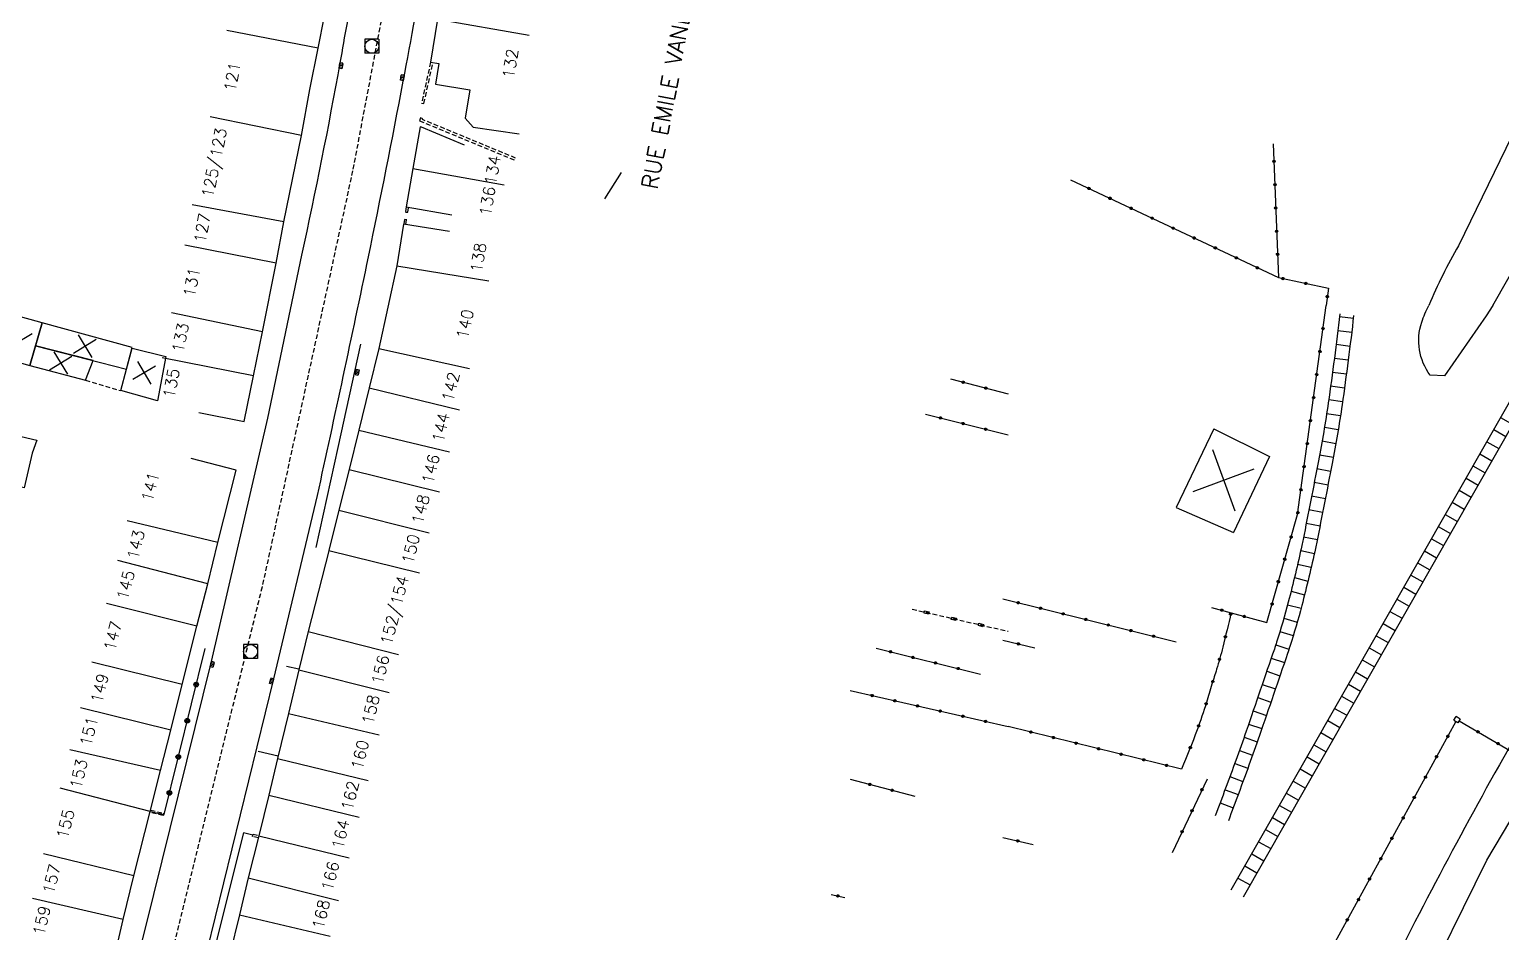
# Model space of a CAD drawing. Header units: millimetres. Extents: x 114000 to 115000, y 124000 to 125000.
# Drawn here: x 114412.4 to 114570.6, y 124432.6 to 124529.7 of the extents above; entities that cross this region are included whole.
import ezdxf
from ezdxf.enums import TextEntityAlignment as Align

# ---------------------------------------------------------------- set-up
doc = ezdxf.new("R2010")
doc.units = ezdxf.units.MM
doc.linetypes.add('DASHED', pattern=[0.75, 0.5, -0.25])
doc.layers.get('0').update_dxf_attribs({"linetype": 'CONTINUOUS'})
for name, color, linetype in [('W0001', 6, 'DASHED'), ('W0008', 7, 'CONTINUOUS'), ('W0100', 7, 'CONTINUOUS'), ('W0112', 1, 'DASHED'), ('W0211', 2, 'CONTINUOUS'), ('W0322', 7, 'CONTINUOUS'), ('W0334', 7, 'CONTINUOUS'), ('W0400', 7, 'CONTINUOUS'), ('W0420', 7, 'CONTINUOUS'), ('W0700', 7, 'CONTINUOUS'), ('W0989', 7, 'CONTINUOUS'), ('W0991', 7, 'CONTINUOUS'), ('W1102', 7, 'CONTINUOUS')]:
    doc.layers.add(name, color=color, linetype=linetype)
doc.styles.get("Standard").update_dxf_attribs({"font": 'romans.shx', "width": 0.85})

# ---------------------------------------------------------------- blocks, each defined once
blk = doc.blocks.new('t322o')
at = {"color": 0, "linetype": 'Continuous'}
for radius in [0.25, 0.15]:
    blk.add_circle((0, 0), radius, dxfattribs=at)
blk = doc.blocks.new('T400')
for p, q in [((-0.15, 0.3), (0.15, 0.3)), ((-0.15, -0.25), (-0.15, 0.3)), ((-0.15, 0.15), (0.15, 0.15)), ((-0.15, 0), (0.15, 0)), ((0.15, 0.3), (0.15, -0.25)), ((-0.15, -0.15), (0.15, -0.15)), ((-0.15, -0.25), (-0.15, -0.3)), ((-0.15, -0.3), (0.15, -0.3)), ((0.15, -0.3), (0.15, -0.25))]:
    blk.add_line(p, q)
blk = doc.blocks.new('T420')
for p, q in [((0.75, 0.75), (-0.75, 0.75)), ((-0.75, 0.75), (-0.75, -0.75)), ((0.75, 0.75), (0.75, -0.75)), ((0.75, -0.75), (-0.75, -0.75))]:
    blk.add_line(p, q)
blk.add_ellipse((0, 0), major_axis=(-0.53, 0.53), ratio=1, start_param=3.926991, end_param=10.210176)

msp = doc.modelspace()

# ---------------------------------------------------------------- linework, layer by layer
at = {"layer": 'W0001'}
msp.add_lwpolyline([(114453.09, 124545.57), (114450.73, 124533.56), (114447.12, 124514.47), (114437.39, 124469.73), (114417.17, 124387.71), (114400.42, 124320), (114386.02, 124261.71), (114376.65, 124223.45), (114373.34, 124206.34), (114371.35, 124192.62), (114370.13, 124180.98), (114369.18, 124163.57), (114369.09, 124151.25), (114370.03, 124127.12), (114370.16, 124099.29), (114369.37, 124069.17), (114368.57, 124046.04), (114367.88, 124021.42), (114367.42, 124001.23), (114367.38, 124000)], dxfattribs=at)
at = {"layer": 'W0008', "flags": 128}
for points in [[(114456.74, 124546.23), (114455, 124537.75, -0.0051), (114452.53, 124524.11, -0.004), (114448.79, 124505.21, -0.0027), (114443.3, 124479.55), (114438.62, 124459.84), (114431.44, 124430.6)], [(114415.99, 124397.48), (114425.76, 124436.66), (114431.97, 124461.71), (114438, 124487.89), (114441.68, 124505.4, 0.008), (114445.8, 124526.09, -0.0098), (114447.39, 124534.64, 0.0565), (114448.11, 124539.48, 0.1449), (114447.36, 124542.45, 0.1483), (114446.1, 124543.52, 0.1288), (114445.43, 124543.64), (114437.11, 124542.56)]]:
    msp.add_lwpolyline(points, format="xyb", dxfattribs=at)
at = {"layer": 'W0008'}
for points in [[(114601.97, 124500, 0.034117), (114586.24, 124478.55), (114571.29, 124452.26, 0.014617), (114556.98, 124425.16, 0.021137), (114539.14, 124384.6, 0.038018), (114520.41, 124339.97), (114517.27, 124324.86)], [(114521.46, 124329.24), (114523.14, 124336.67), (114525.08, 124342.96), (114530.95, 124359.48), (114536.98, 124374.4, 0.021126), (114553.72, 124409.35), (114561.53, 124425.16), (114568.99, 124440.34), (114574.85, 124450.16), (114580.48, 124460.41), (114588.15, 124472.57, -0.077865), (114606.07, 124500)]]:
    msp.add_lwpolyline(points, format="xyb", dxfattribs=at)
at = {"layer": 'W0100', "flags": 128}
for points in [[(114463.82, 124545.64), (114458.89, 124546.45), (114457.32, 124536.92), (114456.24, 124530.79), (114455.5, 124526.15), (114456.38, 124526.01), (114456.02, 124523.78), (114459.71, 124523.18), (114459.21, 124520.14), (114460.07, 124519.16), (114465.02, 124518.44)], [(114430.58, 124488.5), (114435.48, 124487.53), (114436.46, 124492.44), (114437.43, 124497.15), (114438.89, 124504.53), (114439.72, 124508.98), (114441.61, 124518.27), (114442.52, 124523.21), (114443.43, 124527.66), (114444.09, 124531.09), (114445.19, 124536.36), (114446.28, 124541.45), (114445.08, 124543.09), (114437.17, 124542.1)], [(114459.14, 124517.24), (114454.53, 124519.16), (114454.38, 124519.2), (114453.58, 124514.71), (114452.87, 124510.59), (114457.8, 124509.74)], [(114457.54, 124507.95), (114452.6, 124508.75), (114451.88, 124504.25), (114449.92, 124495.38), (114448.89, 124491.13), (114447.8, 124486.59), (114446.75, 124482.35), (114445.64, 124478), (114444.58, 124473.64)], [(114409.64, 124402.64), (114414.48, 124401.37), (114415.42, 124404.97), (114416.59, 124410.02), (114417.63, 124414.07), (114418.54, 124418.04), (114419.57, 124421.91), (114420.49, 124425.91), (114421.52, 124429.91), (114422.46, 124433.96), (114423.61, 124438.66), (114425.38, 124445.6), (114426.49, 124449.98), (114427.57, 124454.32), (114428.8, 124459.23), (114430.38, 124465.51), (114431.56, 124470.06), (114432.63, 124474.52), (114434.61, 124482.29), (114429.76, 124483.53)], [(114444.56, 124473.6), (114442.36, 124464.95), (114441.33, 124460.81), (114440.24, 124456.11), (114439.06, 124451.27), (114438.11, 124447.33), (114437.04, 124442.96), (114435.91, 124438.46), (114434.98, 124434.48), (114433.93, 124430.26)]]:
    msp.add_lwpolyline(points, dxfattribs=at)
at = {"layer": 'W0100'}
for points in [[(114474.22, 124511.45), (114476.01, 124514.28)], [(114409.78, 124494.29), (114412.43, 124493.55), (114413.77, 124498.13), (114410.79, 124498.95), (114409.78, 124494.29)], [(114413.77, 124498.13), (114413.05, 124495.65), (114422.82, 124493.16), (114423.44, 124495.49), (114413.77, 124498.13)], [(114413.05, 124495.65), (114412.43, 124493.55), (114418.4, 124491.97), (114419.24, 124494.07), (114413.05, 124495.65)], [(114422.21, 124490.84), (114422.82, 124493.16), (114423.42, 124495.42), (114427.06, 124494.5), (114426.15, 124489.74), (114422.21, 124490.84)], [(114539.65, 124486.74), (114535.63, 124478.29)], [(114539.65, 124486.74), (114545.66, 124483.75)], [(114408.92, 124481.05), (114410.27, 124486.19), (114413.18, 124485.51), (114412.67, 124484.12), (114411.81, 124480.37), (114408.92, 124481.05)], [(114545.66, 124483.75), (114541.79, 124475.57)], [(114535.63, 124478.29), (114541.79, 124475.57)]]:
    msp.add_lwpolyline(points, dxfattribs=at)
at = {"layer": 'W0112'}
for p, q in [((114508.53, 124466.91), (114508.59, 124467.16)), ((114509.02, 124466.8), (114508.53, 124466.91)), ((114508.59, 124467.16), (114509.07, 124467.05)), ((114509.07, 124467.05), (114509.02, 124466.8)), ((114511.45, 124466.24), (114511.51, 124466.49)), ((114511.94, 124466.13), (114511.45, 124466.24)), ((114511.51, 124466.49), (114512, 124466.38)), ((114512, 124466.38), (114511.94, 124466.13)), ((114514.38, 124465.57), (114514.43, 124465.82)), ((114514.43, 124465.82), (114514.92, 124465.7)), ((114514.92, 124465.7), (114514.86, 124465.46)), ((114514.86, 124465.46), (114514.38, 124465.57)), ((114565.46, 124455.39), (114565.72, 124455.82)), ((114565.89, 124455.13), (114565.46, 124455.39)), ((114565.72, 124455.82), (114566.15, 124455.56)), ((114566.15, 124455.56), (114565.89, 124455.13))]:
    msp.add_line(p, q, dxfattribs=at)
for points in [[(114455.5, 124526.15), (114454.54, 124521.76), (114454.79, 124521.7), (114455.75, 124526.11)], [(114464.64, 124515.85), (114454.63, 124519.98), (114454.66, 124520.06), (114454.43, 124520.16), (114454.31, 124519.85), (114464.6, 124515.59)], [(114452.87, 124510.59), (114452.81, 124510.04), (114453.06, 124510.01), (114453.12, 124510.54)], [(114452.85, 124508.71), (114452.93, 124509.22), (114452.68, 124509.25), (114452.61, 124508.75)], [(114418.4, 124491.97), (114422.21, 124490.84)], [(114507.25, 124467.34), (114517.57, 124464.97)], [(114425.42, 124445.74), (114426.81, 124445.41), (114426.75, 124445.17), (114425.36, 124445.49)], [(114436.99, 124442.76), (114436.37, 124442.91), (114436.43, 124443.16), (114437.05, 124443)]]:
    msp.add_lwpolyline(points, dxfattribs=at)
at = {"layer": 'W0211'}
msp.add_lwpolyline([(114569.65, 124500), (114587.66, 124531.63)], dxfattribs=at)
for points in [[(114576.77, 124528.66), (114565.96, 124506.42, 0.033085), (114562.78, 124500)], [(114569.65, 124500), (114568.92, 124498.88), (114564.46, 124492.42), (114562.93, 124492.49, -0.247984), (114562.01, 124498.19, -0.042136), (114562.78, 124500)]]:
    msp.add_lwpolyline(points, format="xyb", dxfattribs=at)
at = {"layer": 'W0322'}
for points in [[(114546.06, 124517.36), (114546.61, 124502.99)], [(114524.25, 124513.52), (114546.61, 124502.99)], [(114546.61, 124502.99), (114551.98, 124501.86)], [(114551.98, 124501.86), (114551.73, 124500)], [(114548.67, 124477.51), (114551.73, 124500)], [(114511.38, 124492.1), (114517.57, 124490.48)], [(114508.68, 124488.3), (114517.57, 124486.08)], [(114545.35, 124465.91), (114548.67, 124477.51)], [(114517, 124468.44), (114535.61, 124463.84)], [(114539.41, 124467.53), (114545.35, 124465.91)], [(114503.38, 124463.15), (114514.61, 124460.35)], [(114517, 124464.01), (114520.43, 124463.17)], [(114500.57, 124458.59), (114517.57, 124454.73)], [(114536.2, 124450.14), (114517.57, 124454.73)], [(114565.68, 124455.26), (114549.21, 124425.16)], [(114566.02, 124455.35), (114576.67, 124449.1)], [(114500.57, 124449.05), (114507.52, 124447.24)], [(114538.94, 124449.08), (114535.18, 124441.15)], [(114517, 124442.8), (114520.26, 124442.03)], [(114498.55, 124436.68), (114500, 124436.35)]]:
    msp.add_lwpolyline(points, dxfattribs=at)
msp.add_lwpolyline([(114541.51, 124466.96), (114541.51, 124466.96, -0.007958), (114540.63, 124463.26, -0.012285), (114539.97, 124460.88, -0.000424), (114539.47, 124459.27, -0.000351), (114538.87, 124457.31, -0.014113), (114537.87, 124454.36, -0.009713), (114536.2, 124450.14)], format="xyb", dxfattribs=at)
at = {"layer": 'W0322', "flags": 128}
msp.add_lwpolyline([(114425.38, 124445.6), (114426.86, 124445.26), (114431.27, 124463.11)], dxfattribs=at)
at = {"layer": 'W0322'}
for centre, major_axis, start_param, end_param in [((114546.13, 124515.48), (0.0884, 0.0884), 3.965026256527716, 10.2482115637073), ((114546.13, 124515.48), (0.0532, 0.0532), 3.965026256628574, 10.24821156380816), ((114526.25, 124512.58), (0.0884, 0.0884), 5.057496, 11.340681), ((114526.25, 124512.58), (-0.0532, 0.0532), 3.486699328374091, 9.769884635553677), ((114528.51, 124511.51), (0.0884, 0.0884), 5.057496, 11.340681), ((114528.51, 124511.51), (-0.0532, 0.0532), 3.486699328374091, 9.769884635553677), ((114546.23, 124512.98), (0.0884, 0.0884), 3.965026256527716, 10.2482115637073), ((114546.23, 124512.98), (0.0532, 0.0532), 3.965026256628574, 10.24821156380816), ((114530.78, 124510.44), (0.0884, 0.0884), 5.057496, 11.340681), ((114530.78, 124510.44), (-0.0532, 0.0532), 3.486699328374091, 9.769884635553677), ((114546.32, 124510.48), (0.0884, 0.0884), 3.965026256527716, 10.2482115637073), ((114546.32, 124510.48), (0.0532, 0.0532), 3.965026256628574, 10.24821156380816), ((114533.04, 124509.38), (0.0884, 0.0884), 5.057496, 11.340681), ((114533.04, 124509.38), (-0.0532, 0.0532), 3.486699328374091, 9.769884635553677), ((114535.3, 124508.31), (0.0884, 0.0884), 5.057496, 11.340681), ((114535.3, 124508.31), (-0.0532, 0.0532), 3.486699328374091, 9.769884635553677), ((114537.56, 124507.25), (0.0884, 0.0884), 5.057496, 11.340681), ((114537.56, 124507.25), (-0.0532, 0.0532), 3.486699328374091, 9.769884635553677), ((114546.42, 124507.98), (0.0884, 0.0884), 3.965026256527716, 10.2482115637073), ((114546.42, 124507.98), (0.0532, 0.0532), 3.965026256628574, 10.24821156380816), ((114539.82, 124506.18), (0.0884, 0.0884), 5.057496, 11.340681), ((114539.82, 124506.18), (-0.0532, 0.0532), 3.486699328374091, 9.769884635553677), ((114542.08, 124505.12), (0.0884, 0.0884), 5.057496, 11.340681), ((114546.51, 124505.48), (0.0884, 0.0884), 3.965026256527716, 10.2482115637073), ((114546.51, 124505.48), (0.0532, 0.0532), 3.965026256628574, 10.24821156380816), ((114542.08, 124505.12), (-0.0532, 0.0532), 3.486699328374091, 9.769884635553677), ((114544.35, 124504.05), (0.0884, 0.0884), 5.057496, 11.340681), ((114544.35, 124504.05), (-0.0532, 0.0532), 3.486699328374091, 9.769884635553677), ((114547.09, 124502.88), (-0.0884, 0.0884), 3.720794, 10.003979), ((114547.09, 124502.88), (-0.0532, 0.0532), 3.720794, 10.003979), ((114549.54, 124502.37), (-0.0884, 0.0884), 3.720794, 10.003979), ((114549.54, 124502.37), (-0.0532, 0.0532), 3.720794, 10.003979), ((114551.86, 124500.95), (0.0884, 0.0884), 3.792582214019677, 10.07576752119926), ((114551.86, 124500.95), (-0.0532, 0.0532), 2.221786, 8.504971), ((114551.4, 124497.52), (-0.0884, 0.0884), -0.9207365912214872, 5.362448715958099), ((114551.4, 124497.52), (-0.0532, 0.0532), -0.920736591307815, 5.362448715871771), ((114551.06, 124495.05), (-0.0884, 0.0884), -0.9207365912214872, 5.362448715958099), ((114551.06, 124495.05), (-0.0532, 0.0532), -0.920736591307815, 5.362448715871771), ((114550.72, 124492.57), (-0.0884, 0.0884), -0.9207365912214872, 5.362448715958099), ((114550.72, 124492.57), (-0.0532, 0.0532), -0.920736591307815, 5.362448715871771), ((114512.73, 124491.74), (0.0884, 0.0884), 5.24261, 11.525795), ((114512.73, 124491.74), (-0.0532, 0.0532), 3.671813242274333, 9.954998549453919), ((114515.15, 124491.11), (0.0884, 0.0884), 5.24261, 11.525795), ((114515.15, 124491.11), (-0.0532, 0.0532), 3.671813242274333, 9.954998549453919), ((114550.38, 124490.09), (-0.0884, 0.0884), -0.9207365912214872, 5.362448715958099), ((114550.38, 124490.09), (-0.0532, 0.0532), -0.920736591307815, 5.362448715871771), ((114510.3, 124487.9), (-0.0884, 0.0884), 3.6817, 9.964885), ((114510.3, 124487.9), (-0.0532, 0.0532), 3.6817, 9.964885), ((114512.72, 124487.29), (-0.0884, 0.0884), 3.6817, 9.964885), ((114512.72, 124487.29), (-0.0532, 0.0532), 3.6817, 9.964885), ((114515.15, 124486.68), (-0.0884, 0.0884), 3.6817, 9.964885), ((114515.15, 124486.68), (-0.0532, 0.0532), 3.6817, 9.964885), ((114550.05, 124487.61), (-0.0884, 0.0884), -0.9207365912214872, 5.362448715958099), ((114550.05, 124487.61), (-0.0532, 0.0532), -0.920736591307815, 5.362448715871771), ((114549.71, 124485.14), (-0.0884, 0.0884), -0.9207365912214872, 5.362448715958099), ((114549.71, 124485.14), (-0.0532, 0.0532), -0.920736591307815, 5.362448715871771), ((114549.37, 124482.66), (-0.0884, 0.0884), -0.9207365912214872, 5.362448715958099), ((114549.37, 124482.66), (-0.0532, 0.0532), -0.920736591307815, 5.362448715871771), ((114549.03, 124480.18), (-0.0884, 0.0884), -0.9207365912214872, 5.362448715958099), ((114549.03, 124480.18), (-0.0532, 0.0532), -0.920736591307815, 5.362448715871771), ((114548.7, 124477.71), (-0.0884, 0.0884), -0.9207365912214872, 5.362448715958099), ((114548.7, 124477.71), (-0.0532, 0.0532), -0.920736591307815, 5.362448715871771), ((114547.98, 124475.1), (0.0884, 0.0884), 0.506392, 6.789577), ((114547.98, 124475.1), (-0.0532, 0.0532), -1.064404, 5.218781), ((114547.29, 124472.7), (0.0884, 0.0884), 0.506392, 6.789577), ((114547.29, 124472.7), (-0.0532, 0.0532), -1.064404, 5.218781), ((114546.6, 124470.3), (0.0884, 0.0884), 0.506392, 6.789577), ((114546.6, 124470.3), (-0.0532, 0.0532), -1.064404, 5.218781), ((114518.63, 124468.04), (-0.0884, 0.0884), 3.684759, 9.967944), ((114518.63, 124468.04), (0.0532, 0.0532), 5.255555377711137, 11.53874068489072), ((114521.05, 124467.44), (-0.0884, 0.0884), 3.684759, 9.967944), ((114521.05, 124467.44), (0.0532, 0.0532), 5.255555377711137, 11.53874068489072), ((114540.52, 124467.23), (-0.0884, 0.0884), 3.65955, 9.942735), ((114540.52, 124467.23), (0.0532, 0.0532), 5.230346391701, 11.51353169888059), ((114545.92, 124467.89), (0.0884, 0.0884), 0.506392, 6.789577), ((114545.92, 124467.89), (-0.0532, 0.0532), -1.064404, 5.218781), ((114523.48, 124466.84), (-0.0884, 0.0884), 3.684759, 9.967944), ((114523.48, 124466.84), (0.0532, 0.0532), 5.255555377711137, 11.53874068489072), ((114525.91, 124466.24), (-0.0884, 0.0884), 3.684759, 9.967944), ((114525.91, 124466.24), (0.0532, 0.0532), 5.255555377711137, 11.53874068489072), ((114528.33, 124465.64), (-0.0884, 0.0884), 3.684759, 9.967944), ((114528.33, 124465.64), (0.0532, 0.0532), 5.255555377711137, 11.53874068489072), ((114541.47, 124466.81), (0.0884, 0.0884), 3.709659, 9.992844), ((114541.47, 124466.81), (0.0532, 0.0532), 3.709659, 9.992844), ((114542.94, 124466.57), (-0.0884, 0.0884), 3.65955, 9.942735), ((114542.94, 124466.57), (0.0532, 0.0532), 5.230346391701, 11.51353169888059), ((114530.76, 124465.04), (-0.0884, 0.0884), 3.684759, 9.967944), ((114530.76, 124465.04), (0.0532, 0.0532), 5.255555377711137, 11.53874068489072), ((114533.19, 124464.44), (-0.0884, 0.0884), 3.684759, 9.967944), ((114533.19, 124464.44), (0.0532, 0.0532), 5.255555377711137, 11.53874068489072), ((114540.91, 124464.37), (-0.0884, 0.0884), 2.117936, 8.401121), ((114540.91, 124464.37), (0.0532, 0.0532), 3.688732406828079, 9.971917714007665), ((114504.91, 124462.77), (0.0884, 0.0884), 5.254161239466545, 11.53734654664613), ((114504.91, 124462.77), (-0.0532, 0.0532), 3.683365, 9.96655), ((114518.67, 124463.6), (-0.0884, 0.0884), 3.685788193643316, 9.968973500822901), ((114518.67, 124463.6), (-0.0532, 0.0532), 3.685788193767587, 9.968973500947174), ((114507.33, 124462.16), (0.0884, 0.0884), 5.254161239466545, 11.53734654664613), ((114507.33, 124462.16), (-0.0532, 0.0532), 3.683365, 9.96655), ((114509.76, 124461.56), (0.0884, 0.0884), 5.254161239466545, 11.53734654664613), ((114509.76, 124461.56), (-0.0532, 0.0532), 3.683365, 9.96655), ((114512.19, 124460.96), (0.0884, 0.0884), 5.254161239466545, 11.53734654664613), ((114512.19, 124460.96), (-0.0532, 0.0532), 3.683365, 9.96655), ((114540.28, 124461.95), (-0.0884, 0.0884), 2.081359, 8.364544), ((114540.28, 124461.95), (0.0532, 0.0532), 3.652155366592986, 9.935340673772572), ((114539.56, 124459.56), (0.0884, 0.0884), 3.628599485553541, 9.911784792733126), ((114539.56, 124459.56), (0.0532, 0.0532), 3.628599485632529, 9.911784792812115), ((114502.94, 124458.05), (-0.0884, 0.0884), 3.703761, 9.986946), ((114502.94, 124458.05), (-0.0532, 0.0532), 3.703761, 9.986946), ((114505.38, 124457.49), (-0.0884, 0.0884), 3.703761, 9.986946), ((114505.38, 124457.49), (-0.0532, 0.0532), 3.703761, 9.986946), ((114507.82, 124456.94), (-0.0884, 0.0884), 3.703761, 9.986946), ((114507.82, 124456.94), (-0.0532, 0.0532), 3.703761, 9.986946), ((114510.26, 124456.39), (-0.0884, 0.0884), 3.703761, 9.986946), ((114510.26, 124456.39), (-0.0532, 0.0532), 3.703761, 9.986946), ((114538.83, 124457.17), (0.0884, 0.0884), 3.624202, 9.907387), ((114538.83, 124457.17), (0.0532, 0.0532), 3.624202, 9.907387), ((114512.7, 124455.83), (-0.0884, 0.0884), 3.703761, 9.986946), ((114512.7, 124455.83), (-0.0532, 0.0532), 3.703761, 9.986946), ((114515.13, 124455.28), (-0.0884, 0.0884), 3.703761, 9.986946), ((114515.13, 124455.28), (-0.0532, 0.0532), 3.703761, 9.986946), ((114538.03, 124454.8), (-0.0884, 0.0884), 2.00815, 8.291335), ((114538.03, 124454.8), (-0.0532, 0.0532), 2.00815, 8.291335), ((114520, 124454.13), (-0.0884, 0.0884), 0.5442593876358366, 6.827444694815423), ((114520, 124454.13), (0.0532, 0.0532), 2.115056, 8.398241), ((114522.43, 124453.53), (-0.0884, 0.0884), 0.5442593876358366, 6.827444694815423), ((114522.43, 124453.53), (0.0532, 0.0532), 2.115056, 8.398241), ((114524.86, 124452.93), (-0.0884, 0.0884), 0.5442593876358366, 6.827444694815423), ((114524.86, 124452.93), (0.0532, 0.0532), 2.115056, 8.398241), ((114564.81, 124453.67), (0.0884, 0.0884), 3.4265, 9.709685), ((114564.81, 124453.67), (0.0532, 0.0532), 3.4265, 9.709685), ((114568.05, 124454.16), (-0.0884, 0.0884), 3.396062375763232, 9.679247682942819), ((114568.05, 124454.16), (0.0532, 0.0532), 4.966859, 11.250044), ((114570.2, 124452.89), (-0.0884, 0.0884), 3.396062375763232, 9.679247682942819), ((114527.28, 124452.34), (-0.0884, 0.0884), 0.5442593876358366, 6.827444694815423), ((114527.28, 124452.34), (0.0532, 0.0532), 2.115056, 8.398241), ((114529.71, 124451.74), (-0.0884, 0.0884), 0.5442593876358366, 6.827444694815423), ((114529.71, 124451.74), (0.0532, 0.0532), 2.115056, 8.398241), ((114537.14, 124452.46), (0.0884, 0.0884), 3.553031, 9.836216), ((114537.14, 124452.46), (-0.0532, 0.0532), 1.982235, 8.26542), ((114563.61, 124451.48), (0.0884, 0.0884), 3.4265, 9.709685), ((114563.61, 124451.48), (0.0532, 0.0532), 3.4265, 9.709685), ((114570.2, 124452.89), (0.0532, 0.0532), 4.966859, 11.250044), ((114532.14, 124451.14), (-0.0884, 0.0884), 0.5442593876358366, 6.827444694815423), ((114532.14, 124451.14), (0.0532, 0.0532), 2.115056, 8.398241), ((114534.57, 124450.55), (-0.0884, 0.0884), 0.5442593876358366, 6.827444694815423), ((114534.57, 124450.55), (0.0532, 0.0532), 2.115056, 8.398241), ((114502.69, 124448.5), (0.0884, 0.0884), 5.242389, 11.525574), ((114502.69, 124448.5), (-0.0532, 0.0532), 3.671593, 9.954778), ((114562.41, 124449.28), (0.0884, 0.0884), 3.4265, 9.709685), ((114562.41, 124449.28), (0.0532, 0.0532), 3.4265, 9.709685), ((114505.11, 124447.87), (0.0884, 0.0884), 5.242389, 11.525574), ((114505.11, 124447.87), (-0.0532, 0.0532), 3.671593, 9.954778), ((114538.39, 124447.93), (-0.0884, 0.0884), 1.913515469118166, 8.196700776297751), ((114538.39, 124447.93), (0.0532, 0.0532), 3.484312, 9.767497), ((114561.21, 124447.09), (0.0884, 0.0884), 3.4265, 9.709685), ((114561.21, 124447.09), (0.0532, 0.0532), 3.4265, 9.709685), ((114537.32, 124445.67), (-0.0884, 0.0884), 1.913515469118166, 8.196700776297751), ((114537.32, 124445.67), (0.0532, 0.0532), 3.484312, 9.767497), ((114536.25, 124443.41), (-0.0884, 0.0884), 1.913515469118166, 8.196700776297751), ((114560.01, 124444.9), (0.0884, 0.0884), 3.4265, 9.709685), ((114560.01, 124444.9), (0.0532, 0.0532), 3.4265, 9.709685), ((114518.59, 124442.43), (0.0884, 0.0884), 5.265568, 11.548753), ((114518.59, 124442.43), (-0.0532, 0.0532), 3.694771446807694, 9.97795675398728), ((114536.25, 124443.41), (0.0532, 0.0532), 3.484312, 9.767497), ((114558.81, 124442.7), (0.0884, 0.0884), 3.4265, 9.709685), ((114558.81, 124442.7), (0.0532, 0.0532), 3.4265, 9.709685), ((114557.61, 124440.51), (0.0884, 0.0884), 3.4265, 9.709685), ((114557.61, 124440.51), (0.0532, 0.0532), 3.4265, 9.709685), ((114556.41, 124438.32), (0.0884, 0.0884), 3.4265, 9.709685), ((114556.41, 124438.32), (0.0532, 0.0532), 3.4265, 9.709685), ((114499.26, 124436.51), (-0.0884, 0.0884), 3.703761, 9.986946), ((114499.26, 124436.51), (-0.0532, 0.0532), 3.703761, 9.986946), ((114555.21, 124436.12), (0.0884, 0.0884), 3.4265, 9.709685), ((114555.21, 124436.12), (0.0532, 0.0532), 3.4265, 9.709685), ((114554.01, 124433.93), (0.0884, 0.0884), 3.4265, 9.709685), ((114554.01, 124433.93), (0.0532, 0.0532), 3.4265, 9.709685)]:
    msp.add_ellipse(centre, major_axis=major_axis, ratio=1, start_param=start_param, end_param=end_param, dxfattribs=at)
at = {"layer": 'W0334', "flags": 128}
for points in [[(114447.97, 124495.83), (114445.52, 124484.72), (114443.16, 124473.98)], [(114441.35, 124460.88), (114440, 124461.17)], [(114439.12, 124451.52), (114436.97, 124452.03)], [(114436.4, 124443.05), (114435.41, 124443.3), (114429.07, 124417.96), (114430.84, 124417.51)]]:
    msp.add_lwpolyline(points, dxfattribs=at)
at = {"layer": 'W0700'}
for p, q in [((114552.99, 124497.31), (114554.48, 124497.13)), ((114553.17, 124498.8), (114554.66, 124498.63)), ((114552.81, 124495.82), (114554.3, 124495.63)), ((114552.62, 124494.33), (114554.11, 124494.14)), ((114552.43, 124492.84), (114553.91, 124492.64)), ((114552.22, 124491.36), (114553.71, 124491.15)), ((114552.01, 124489.87), (114553.5, 124489.66)), ((114551.79, 124488.39), (114553.28, 124488.16)), ((114570.48, 124487.95), (114571.78, 124487.21)), ((114551.56, 124486.91), (114553.04, 124486.66)), ((114569.74, 124486.65), (114571.04, 124485.91)), ((114551.3, 124485.43), (114552.78, 124485.17)), ((114568.99, 124485.35), (114570.3, 124484.6)), ((114551.03, 124483.95), (114552.51, 124483.67)), ((114568.25, 124484.04), (114569.55, 124483.3)), ((114550.75, 124482.48), (114552.22, 124482.19)), ((114567.51, 124482.74), (114568.81, 124482)), ((114550.46, 124481.01), (114551.94, 124480.72)), ((114566.02, 124480.13), (114567.33, 124479.39)), ((114566.77, 124481.44), (114568.07, 124480.69)), ((114550.18, 124479.53), (114551.65, 124479.25)), ((114565.28, 124478.83), (114566.58, 124478.09)), ((114549.89, 124478.06), (114551.36, 124477.78)), ((114564.54, 124477.53), (114565.84, 124476.78)), ((114549.6, 124476.59), (114551.08, 124476.3)), ((114563.79, 124476.22), (114565.1, 124475.48)), ((114549.01, 124473.65), (114550.47, 124473.32)), ((114549.32, 124475.12), (114550.79, 124474.83)), ((114562.31, 124473.62), (114563.61, 124472.87)), ((114563.05, 124474.92), (114564.35, 124474.18)), ((114548.67, 124472.19), (114550.13, 124471.85)), ((114561.57, 124472.31), (114562.87, 124471.57)), ((114548.33, 124470.73), (114549.78, 124470.37)), ((114560.82, 124471.01), (114562.13, 124470.27)), ((114547.97, 124469.27), (114549.42, 124468.9)), ((114560.08, 124469.71), (114561.38, 124468.96)), ((114547.59, 124467.82), (114549.04, 124467.44)), ((114559.34, 124468.4), (114560.64, 124467.66)), ((114547.19, 124466.37), (114548.64, 124465.96)), ((114557.85, 124465.8), (114559.16, 124465.06)), ((114558.59, 124467.1), (114559.9, 124466.36)), ((114546.77, 124464.93), (114548.2, 124464.5)), ((114557.11, 124464.49), (114558.41, 124463.75)), ((114546.32, 124463.5), (114547.74, 124463.04)), ((114556.37, 124463.19), (114557.67, 124462.45)), ((114545.84, 124462.08), (114547.26, 124461.6)), ((114555.62, 124461.89), (114556.93, 124461.15)), ((114545.35, 124460.66), (114546.77, 124460.18)), ((114554.88, 124460.59), (114556.18, 124459.84)), ((114544.38, 124457.83), (114545.8, 124457.34)), ((114544.87, 124459.24), (114546.29, 124458.76)), ((114553.4, 124457.98), (114554.7, 124457.24)), ((114554.14, 124459.28), (114555.44, 124458.54)), ((114543.9, 124456.41), (114545.32, 124455.92)), ((114552.65, 124456.68), (114553.96, 124455.93)), ((114543.41, 124454.99), (114544.83, 124454.5)), ((114551.91, 124455.37), (114553.21, 124454.63)), ((114542.92, 124453.57), (114544.34, 124453.08)), ((114551.17, 124454.07), (114552.47, 124453.33)), ((114542.42, 124452.15), (114543.84, 124451.65)), ((114549.68, 124451.46), (114550.99, 124450.72)), ((114550.42, 124452.77), (114551.73, 124452.02)), ((114541.91, 124450.74), (114543.32, 124450.23)), ((114548.94, 124450.16), (114550.24, 124449.42)), ((114541.4, 124449.34), (114542.8, 124448.82)), ((114548.2, 124448.86), (114549.5, 124448.11)), ((114540.87, 124447.93), (114542.28, 124447.41)), ((114547.45, 124447.55), (114548.76, 124446.81)), ((114540.35, 124446.52), (114541.76, 124446)), ((114546.71, 124446.25), (114548.01, 124445.51)), ((114545.23, 124443.64), (114546.53, 124442.9)), ((114545.97, 124444.95), (114547.27, 124444.2)), ((114544.48, 124442.34), (114545.79, 124441.6)), ((114543.74, 124441.04), (114545.04, 124440.29)), ((114543, 124439.73), (114544.3, 124438.99)), ((114542.25, 124438.43), (114543.56, 124437.69))]:
    msp.add_line(p, q, dxfattribs=at)
for points in [[(114553.2, 124499.09, -0.007754), (114551.96, 124489.52, -0.011817), (114550.91, 124483.28, -0.000425), (114549.26, 124474.83, -0.00567), (114549.13, 124474.2, -0.009862), (114547.67, 124468.1, -0.013812), (114546.41, 124463.8, -0.004512), (114546.17, 124463.05, -0.000382), (114543.15, 124454.24, -0.005015), (114542.03, 124451.08, -0.002645), (114539.82, 124445.12)], [(114554.69, 124498.92, -0.007754), (114553.45, 124489.31, -0.011817), (114552.38, 124483, -0.000425), (114550.73, 124474.55, -0.00567), (114550.59, 124473.88, -0.009862), (114549.12, 124467.72, -0.013812), (114547.84, 124463.34, -0.004512), (114547.59, 124462.57, -0.000382), (114544.57, 124453.75, -0.005015), (114543.44, 124450.56, -0.002645), (114541.23, 124444.59, -0.002645)]]:
    msp.add_lwpolyline(points, format="xyb", dxfattribs=at)
for points in [[(114577.35, 124500), (114541.51, 124437.13)], [(114579.07, 124500), (114542.81, 124436.38)]]:
    msp.add_lwpolyline(points, dxfattribs=at)
at = {"layer": 'W0991'}
for p, q in [((114410.63, 124495.75), (114412.68, 124496.99)), ((114417.14, 124494.88), (114419.55, 124496.36)), ((114417.61, 124496.83), (114419.09, 124494.41)), ((114414.54, 124493.07), (114416.95, 124494.54)), ((114415.01, 124495.01), (114416.48, 124492.6)), ((114425.95, 124493.46), (114423.52, 124492.02)), ((114424.01, 124493.96), (114425.45, 124491.52)), ((114539.51, 124484.51), (114541.93, 124477.93)), ((114537.43, 124480.01), (114544.01, 124482.43))]:
    msp.add_line(p, q, dxfattribs=at)
at = {"layer": 'W1102'}
for p, q in [((114456.24, 124530.79), (114466.09, 124529.06)), ((114443.43, 124527.66), (114433.61, 124529.56)), ((114441.61, 124518.27), (114431.81, 124520.27)), ((114453.58, 124514.71), (114463.42, 124512.95)), ((114439.72, 124508.98), (114429.89, 124510.82)), ((114438.89, 124504.53), (114429.08, 124506.47)), ((114451.88, 124504.25), (114461.75, 124502.65)), ((114437.43, 124497.15), (114427.64, 124499.19)), ((114436.46, 124492.44), (114426.65, 124494.38)), ((114449.92, 124495.38), (114459.69, 124493.23)), ((114448.89, 124491.13), (114458.61, 124488.78)), ((114447.8, 124486.59), (114457.52, 124484.25)), ((114446.75, 124482.35), (114456.45, 124479.94)), ((114432.63, 124474.52), (114422.9, 124476.85)), ((114445.64, 124478), (114455.34, 124475.54)), ((114444.58, 124473.64), (114454.29, 124471.26)), ((114431.56, 124470.06), (114421.88, 124472.56)), ((114430.38, 124465.51), (114420.69, 124467.95)), ((114442.36, 124464.95), (114452.06, 124462.48)), ((114428.8, 124459.23), (114419.1, 124461.66)), ((114441.33, 124460.81), (114451.04, 124458.4)), ((114427.57, 124454.32), (114417.87, 124456.73)), ((114440.24, 124456.11), (114449.98, 124453.84)), ((114426.49, 124449.98), (114416.75, 124452.22)), ((114439.06, 124451.27), (114448.78, 124448.91)), ((114425.38, 124445.6), (114415.7, 124448.08)), ((114438.11, 124447.33), (114447.83, 124444.97)), ((114437.04, 124442.96), (114446.76, 124440.59)), ((114423.61, 124438.66), (114413.89, 124441.03)), ((114435.91, 124438.46), (114445.61, 124436.03)), ((114422.46, 124433.96), (114412.72, 124436.22)), ((114434.98, 124434.48), (114444.72, 124432.2))]:
    msp.add_line(p, q, dxfattribs=at)

# ---------------------------------------------------------------- block references
at = {"layer": 'W0322', "rotation": 76.10125174692759}
for p in [(114430.31, 124459.23), (114429.35, 124455.34), (114428.39, 124451.46), (114427.43, 124447.58)]:
    msp.add_blockref('t322o', p, dxfattribs=at)
at = {"layer": 'W0400'}
for p, rotation in [((114445.86, 124525.77), 169.6421132351547), ((114452.45, 124524.48), 169.6678065454931), ((114447.62, 124492.83), 346.8988077343191), ((114432.02, 124461.38), 165.985901665844), ((114438.4, 124459.59), 165.7126376704615)]:
    msp.add_blockref('T400', p, dxfattribs=dict(at, rotation=rotation))
at = {"layer": 'W0420'}
for p in [(114449.19, 124527.86), (114436.16, 124462.78)]:
    msp.add_blockref('T420', p, dxfattribs=at)

# ---------------------------------------------------------------- texts
at = {"layer": 'W0989'}
msp.add_text('RUE EMILE VANDERVELDE', height=1.75, rotation=79.2849, dxfattribs=at).set_placement((114481.74, 124527.07), align=Align.MIDDLE)
at = {"layer": 'W0991'}
for s, rotation, p in [('132', 80.8044, (114464.08, 124526)), ('121', 79.0389, (114434.18, 124524.58)), ('125/123', 78.4955, (114432.34, 124515.32)), ('134', 79.8593, (114462.16, 124514.55)), ('136', 80.2496, (114461.6, 124511.21)), ('127', 79.4519, (114430.95, 124508.31)), ('138', 80.8238, (114460.63, 124505.14)), ('131', 78.8277, (114429.82, 124502.49)), ('140', 77.5772, (114459.2, 124497.99)), ('133', 78.2482, (114428.62, 124496.53)), ('135', 78.8101, (114427.63, 124491.63)), ('142', 76.3661, (114457.67, 124491.25)), ('144', 76.4539, (114456.61, 124486.87)), ('146', 76.0655, (114455.52, 124482.42)), ('141', 75.7303, (114425.38, 124480.5)), ('148', 75.7545, (114454.43, 124478.08)), ('143', 76.5344, (114423.83, 124474.27)), ('150', 76.2572, (114453.37, 124473.8)), ('145', 75.4871, (114422.74, 124469.92)), ('152/154', 75.7205, (114451.71, 124467.2)), ('147', 75.8698, (114421.35, 124464.45)), ('156', 76.0055, (114450.1, 124460.83)), ('149', 75.9177, (114419.94, 124458.84)), ('158', 76.9103, (114449.07, 124456.54)), ('151', 76.0266, (114418.78, 124454.2)), ('160', 76.3468, (114447.91, 124451.68)), ('153', 77.031, (114417.69, 124449.63)), ('162', 76.3528, (114446.85, 124447.29)), ('155', 75.6193, (114416.26, 124444.24)), ('164', 76.2964, (114445.83, 124443.13)), ('157', 76.3001, (114414.77, 124438.32)), ('166', 75.9386, (114444.72, 124438.64)), ('168', 76.8389, (114443.73, 124434.53)), ('159', 76.9197, (114413.71, 124433.86))]:
    msp.add_text(s, height=1.25, rotation=rotation, dxfattribs=at).set_placement(p, align=Align.MIDDLE)

doc.saveas('drawing.dxf')
